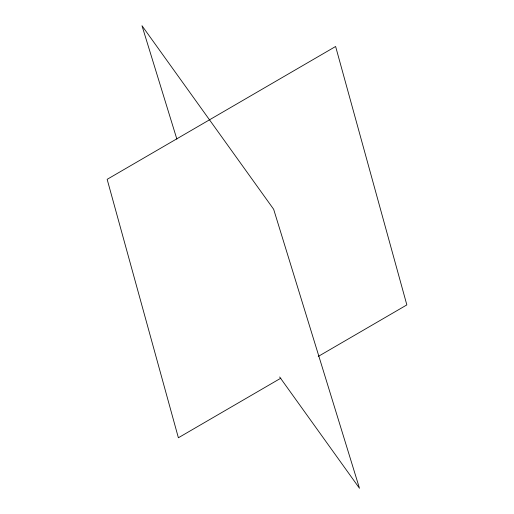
<?xml version="1.0" encoding="UTF-8"?>
<svg xmlns="http://www.w3.org/2000/svg" width="514" height="514" viewBox="0 0 514 514"><rect width="100%" height="100%" fill="white"/><g stroke="black" fill="none" stroke-linecap="round" stroke-linejoin="round"><path stroke-width="0.77" d="M280.85 378.175L178.384 437.761L107.15 179.335L335.616 46.485L406.85 304.911L318.237 356.44M279.648 376.987L359.492 488.3L273.654 209.269L141.98 25.7L176.88 139.153"/></g></svg>
